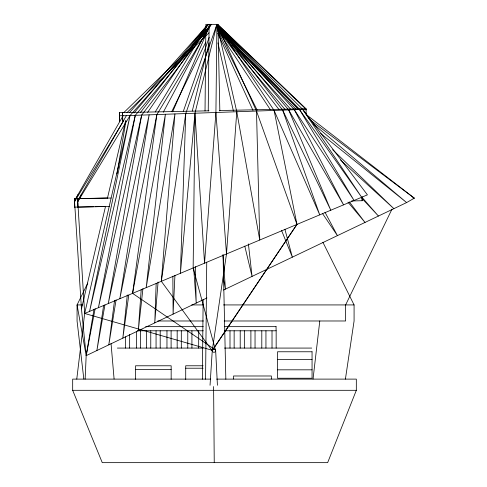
<?xml version="1.0" encoding="UTF-8"?>
<svg xmlns="http://www.w3.org/2000/svg" width="487" height="487" viewBox="0 0 487 487"><rect width="100%" height="100%" fill="white"/><g stroke="black" fill="none" stroke-linecap="round" stroke-linejoin="round"><path stroke-width="0.73" d="M202.355 379.233L203.146 299.438M205.027 110.981L205.891 24.35L217.957 24.35L219.844 110.981M205.569 379.233L206.732 262.207M208.241 110.981L209.106 24.35M306.244 114.415L302.78 109.423L361.664 197.265L299.505 109.538L216.916 24.35L194.952 113.228L204.54 263.175L215.918 112.491L216.916 24.35L302.78 109.423L367.423 194.849L84.671 313.464L76.769 379.111M299.505 109.538L354.067 200.449L294.337 109.721L216.916 24.35L185.748 113.556L180.403 273.304L194.952 113.228L193.15 267.953L215.443 349.94L132.58 293.363L156.869 114.573L211.303 24.35L130.072 115.516L77.701 201.813L77.768 207.127L109.709 206.409M156.169 283.434L154.763 322.881L158.08 282.003M85.14 379.111L86.175 355.65L94.028 309.269M174.93 275.374L173.11 314.115L172.848 276.202M107.84 197.984L74.377 198.696L74.56 207.127L93.571 206.725M111.054 198.02L77.591 198.696L77.634 202.927M119.352 112.667L119.528 121.099L119.352 112.667L208.99 110.823M219.418 110.531L306.025 108.747L306.183 114.043M351.535 200.954L362.182 200.717L362.139 196.833M210.043 385.266L212.283 350.317L296.96 224.404L274.09 110.433L216.916 24.35L236.779 111.754L259.754 240.012L256.497 111.054L216.916 24.35L288.669 109.922L343.554 204.863L294.337 109.721M141.187 289.795L138.278 330.758L142.941 288.517M77.591 198.696L84.671 313.464L212.283 350.317A1.723 1.564 0 0 1 215.053 349.52A1.723 1.564 0 0 1 214.676 352.144A1.723 1.564 0 0 1 212.222 350.725L226.492 253.97L236.779 111.754M256.497 111.054L296.96 224.404L212.222 350.725L161.331 281.303L174.936 113.934L146.185 287.653L165.397 114.268L132.58 293.363M127.302 294.988L122.84 338.13L128.757 295.225M313.038 379.008L319.789 320.982M114.555 300.388L108.82 344.826L116.07 299.882M161.331 281.303L185.748 113.556M103.628 305.446L96.883 350.53L104.93 304.941M345.405 379.13L354.079 320.982L354.079 304.929L322.905 242.276M116.971 173.865L125.969 120.758M84.671 313.464L130.072 115.516L89.571 311.406L135.283 115.334L211.303 24.35L141.662 115.109L108.266 303.559L149.132 114.847L119.839 298.708L156.869 114.573M95.154 308.63L86.175 355.65L206.957 297.947M135.283 115.334L98.417 307.699L141.662 115.109M87.77 283.087L77.068 304.929L86.175 355.65L81.457 308.898L105.545 206.299M107.45 198.185L125.646 120.685M192.28 111.024L209.167 42.716M183.282 111.413L209.215 37.195M216.618 379.111L356.326 379.111L356.326 390.312L327.654 462.65L102.258 462.65L72.679 390.312L72.679 379.111L210.725 379.111M172.617 111.852L209.093 27.126M391.962 209.203L345.624 304.929L345.624 320.982L224.215 320.982M171.692 111.73L205.8 42.101M78.218 194.222L74.487 201.813L74.56 207.127M81.432 194.222L77.701 201.813L77.67 200.796L126.37 115.65M163.255 112.272L209.221 26.347M122.779 116.308L74.462 200.796L74.487 201.813L123.704 120.709M155.225 111.973L208.089 24.35L129.378 112.686M147.634 112.351L208.089 24.35L134.016 113.002M140.293 112.704L208.089 24.35M123.741 112.661L206.385 32.282M126.955 112.661L209.008 32.812M223.484 290.051L406.615 202.574L414.321 198.179L306.78 114.999M119.461 115.778L123.156 115.65M122.694 116.868L122.669 115.778L306.061 109.307L306.086 109.977M95.093 206.689L105.734 206.464M82.68 304.929L77.068 304.929L77.068 320.982L83.825 379.008M191.659 304.929L203.463 304.929M223.472 304.929L354.079 304.929M157.739 320.982L203.463 320.982M145.637 326.655L203.292 326.655M224.44 326.655L276.123 326.655M137.291 330.789L203.292 330.789M224.477 330.789L276.153 330.789L276.153 348.077M117.385 348.077L203.17 348.077M224.428 348.077L311.729 348.077M277.553 359.4L312.057 359.4M203.103 365.78L185.711 365.78L185.711 379.47M185.711 368.215L203.103 368.215M135.556 369.469L171.162 369.469M277.553 369.822L312.057 369.822M72.679 390.312L356.326 390.312M412.854 197.856L414.321 198.179L309.677 119.589M320.738 133.529L406.615 202.574L313.129 123.741M340.51 160.059L393.88 208.655L332.664 149.716M217.318 24.35L306.061 109.307M217.707 24.35L306.025 108.747M218.024 28.63L299.572 109.423M217.689 27.595L298.172 109.179M217.939 28.721L296.291 109.538M361.841 198.294L378.423 216.039L361.926 197.211M217.78 28.843L290.617 109.161M347.943 202.129L365.019 222.443L349.374 201.916M218.097 29.591L284.968 109.338M216.916 24.35L282.661 110.135L330.795 210.214L288.669 109.922M217.841 29.75L278.99 109.532M307.108 115.663L309.275 118.779M322.558 213.604L337.43 235.623L324.975 212.192M217.908 30.681L270.455 109.8M217.884 31.162L257.179 110.159M217.792 33.299L252.972 110.366M274.09 110.433L319.728 214.852L282.661 110.135M281.565 230.461L292.352 257.154L284.895 229.255M244.784 246.136L252.053 276.409L248.407 243.932M217.914 42.868L233.401 111.012M223.314 277.931L225.457 289.114L222.991 254.999M362.182 200.717L362.078 197.856M77.768 207.127L77.725 202.902M74.377 198.696L81.457 308.898M111.054 343.591L114.092 379.008M215.918 112.491L226.492 253.97M193.643 267.448L196.212 303.078L195.354 266.626M215.668 350.725L217.421 385.266M122.669 115.778L122.56 112.667L122.742 121.099L122.608 116.892M223.052 254.604L225.834 379.233M214.243 462.65L213.604 386.581M276.032 326.655L276.123 330.789M272.014 330.789L272.014 348.077M271.35 378.989L271.35 375.988L233.547 375.988L233.547 378.989M265.945 330.789L265.945 348.077M261.799 330.789L261.799 348.077M255.042 330.789L255.042 348.077M250.896 330.789L250.896 348.077M244.352 330.789L244.352 348.077M240.213 330.789L240.213 348.077M234.144 330.789L234.144 348.077M229.998 330.789L229.998 348.077M198.678 330.789L198.678 348.077M191.921 330.789L191.921 348.077M187.775 330.789L187.775 348.077M181.316 330.789L181.316 348.077M177.177 330.789L177.177 348.077M171.162 379.288L171.162 365.78L135.556 365.78L135.556 379.288M171.107 330.789L171.107 348.077M166.962 330.789L166.962 348.077M160.205 330.789L160.205 348.077M156.059 330.789L156.059 348.077M150.763 330.789L150.763 348.077M146.617 330.789L146.617 348.077M140.548 330.789L140.548 348.077M136.409 331.544L136.409 348.077M129.645 334.551L129.645 348.077M125.506 336.803L125.506 348.077M312.057 351.766L277.553 351.766L277.553 378.241L312.057 378.241L312.057 351.766"/></g></svg>
